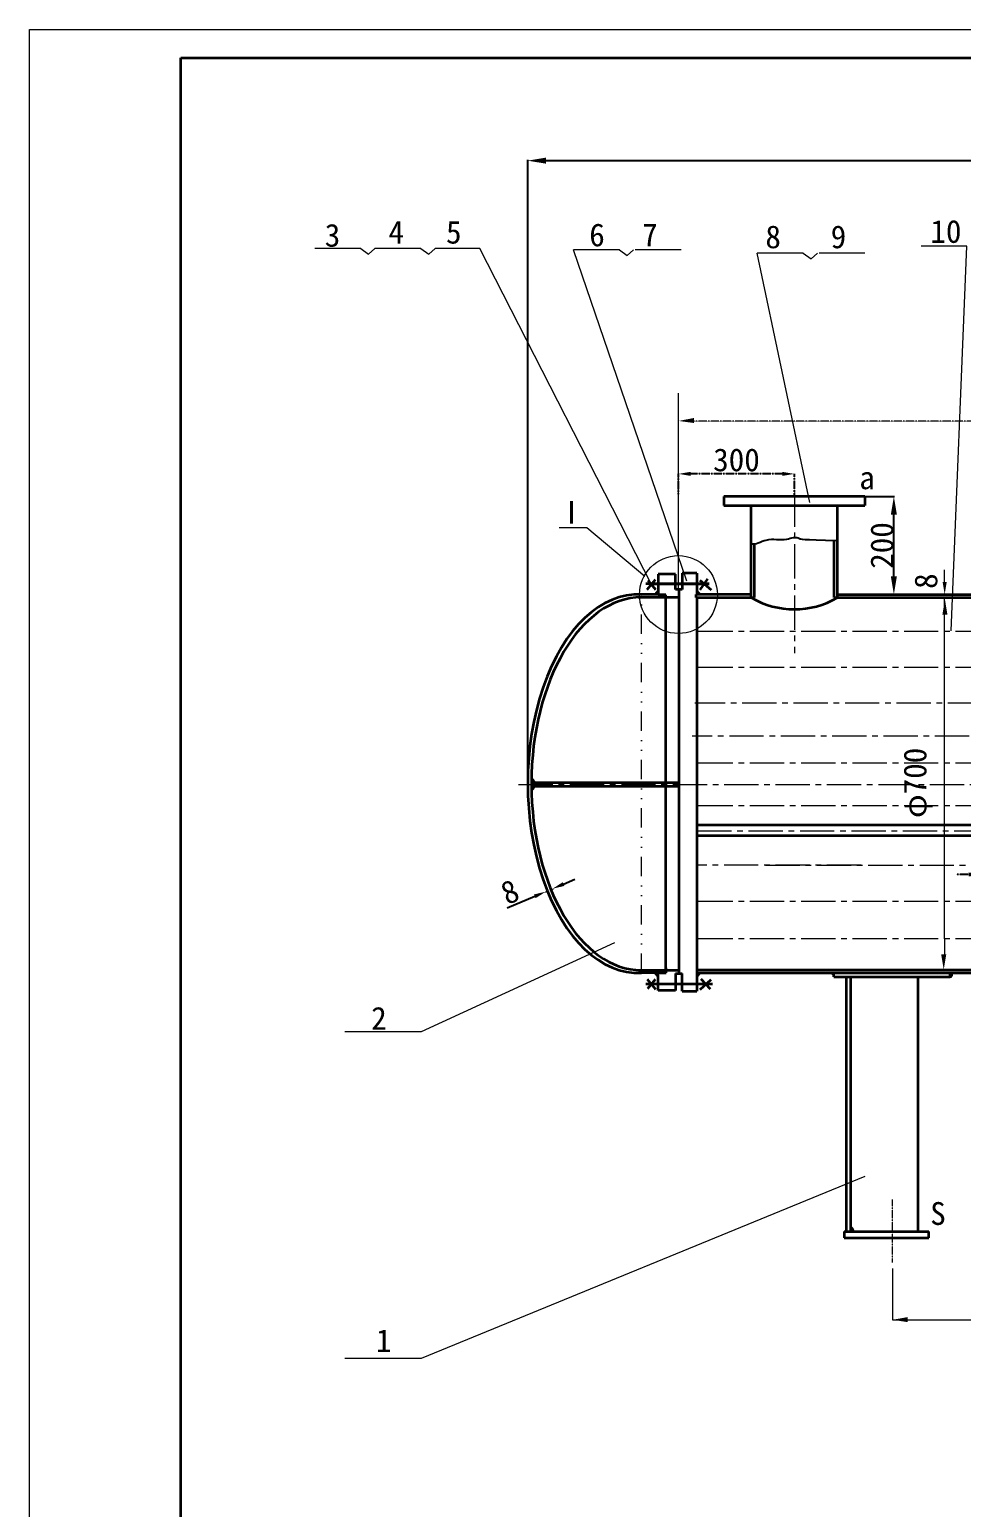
# Model space of a CAD drawing. Extents: x 0 to 12632, y 0 to 8607.
# Drawn here: x 0 to 3059, y 3757 to 8607 of the extents above; entities that cross this region are included whole.
import ezdxf

# ---------------------------------------------------------------- set-up
doc = ezdxf.new("R2010")
doc.units = 0
doc.header["$MEASUREMENT"] = 0
doc.linetypes.add('CENTER2', pattern=[1.125, 0.75, -0.125, 0.125, -0.125])
doc.linetypes.add('DIVIDE2', pattern=[15.875, 6.35, -3.175, 0, -3.175, 0, -3.175])
doc.layers.get('0').update_dxf_attribs({"linetype": 'CONTINUOUS', "lineweight": 20})
doc.layers.get('DEFPOINTS').update_dxf_attribs({"linetype": 'CONTINUOUS', "lineweight": 20})
for name, color, linetype, lineweight in [('3', 5, 'CONTINUOUS', 20), ('BIAOZHU', 5, 'CONTINUOUS', 20), ('FUZHU', 1, 'CONTINUOUS', 20), ('LUNKUO', 2, 'CONTINUOUS', 35), ('WANGXIAN', 4, 'CONTINUOUS', 20)]:
    doc.layers.add(name, color=color, linetype=linetype, lineweight=lineweight)
doc.styles.get("Standard").update_dxf_attribs({"font": 'SIMFANG.TTF', "height": 75})
doc.dimstyles.new('ISO-25_WS', dxfattribs={"dimscale": 2.006734, "dimtxt": 2.5, "dimasz": 20, "dimexe": 1.25, "dimexo": 0.625, "dimtad": 1, "dimdec": 4, "dimdsep": 46, "dimtxsty": 'Standard', "dimcen": 2.5, "dimadec": 0, "dimazin": 0, "dimtfac": 1, "dimtdec": 4, "dimtmove": 0, "dimatfit": 3, "dimfxl": 1.25, "dimtolj": 1, "dimtzin": 0, "dimarcsym": 0})
doc.dimstyles.get("Standard").update_dxf_attribs({"dimtxt": 0.18, "dimasz": 0.18, "dimexe": 0.18, "dimexo": 0.0625, "dimgap": 0.09, "dimtad": 0, "dimtih": 1, "dimtoh": 1, "dimdec": 4, "dimzin": 0, "dimdsep": 46, "dimtxsty": 'Standard', "dimcen": 0.09, "dimadec": 0, "dimazin": 0, "dimtfac": 1, "dimtdec": 4, "dimtofl": 0, "dimtmove": 0, "dimatfit": 3, "dimfxl": 1, "dimtolj": 1, "dimtzin": 0, "dimarcsym": 0})
pattern_1 = [(45, (496.71956, 104.98357), (-0.0883883476, 0.0883883476), [])]

# ---------------------------------------------------------------- blocks, each defined once
blk = doc.blocks.new('*D2')
at = {"layer": 'BIAOZHU', "color": 0, "linetype": 'CENTER2', "lineweight": -2}
for p, q in [((2130.6, 7082.9), (2130.6, 7149.2)), ((2470.8, 7149), (2170.6, 7149)), ((2510.8, 7075), (2510.8, 7149.2))]:
    blk.add_line(p, q, dxfattribs=at)
at = {"layer": 'BIAOZHU', "color": 0, "linetype": 'CENTER2'}
for points in [[(2170.6, 7155.7), (2170.6, 7142.3), (2130.6, 7149)], [(2470.8, 7155.7), (2470.8, 7142.3), (2510.8, 7149)]]:
    blk.add_solid(points, dxfattribs=at)
at = {"layer": 'DEFPOINTS', "color": 0, "linetype": 'CENTER2'}
for p in [(2130.6, 7149), (2130.6, 7082.8), (2510.8, 7075)]:
    blk.add_point(p, dxfattribs=at)
at = {"layer": 'BIAOZHU', "color": 0, "linetype": 'CENTER2', "insert": (2320.7, 7194.5), "char_height": 75, "attachment_point": 5}
blk.add_mtext('\\A1;300', dxfattribs=at)
blk = doc.blocks.new('*D4')
at = {"layer": 'BIAOZHU', "color": 0, "lineweight": -2}
for p, q in [((1696.7, 5774.9), (1695.2, 5778.3)), ((1717.8, 5784), (1716.4, 5787.4)), ((1753.2, 5802.9), (1790, 5818.7)), ((1658.5, 5762.4), (1567.9, 5723.6))]:
    blk.add_line(p, q, dxfattribs=at)
at = {"layer": 'BIAOZHU', "color": 0}
for points in [[(1655.9, 5768.5), (1661.1, 5756.3), (1695.3, 5778.1)], [(1750.6, 5809.1), (1755.9, 5796.8), (1716.5, 5787.2)]]:
    blk.add_solid(points, dxfattribs=at)
at = {"layer": 'DEFPOINTS', "color": 0}
for p in [(1695.3, 5778.1), (1696.7, 5774.8), (1717.9, 5783.9)]:
    blk.add_point(p, dxfattribs=at)
at = {"layer": 'BIAOZHU', "color": 0, "insert": (1576.9, 5777), "char_height": 75, "attachment_point": 5, "rotation": 23.1753}
blk.add_mtext('\\A1;8', dxfattribs=at)
blk = doc.blocks.new('*D14')
at = {"layer": 'DEFPOINTS', "color": 0}
for p in [(2742.3, 7075), (2837.3, 7075), (2652.7, 6753)]:
    blk.add_point(p, dxfattribs=at)
at = {"layer": 'WANGXIAN', "color": 0, "lineweight": -2}
for p, q in [((2743.6, 7075), (2839.8, 7075)), ((2837.3, 6813.2), (2837.3, 7014.8)), ((2653.9, 6753), (2839.8, 6753))]:
    blk.add_line(p, q, dxfattribs=at)
at = {"layer": 'WANGXIAN', "color": 0}
for points in [[(2827.3, 7014.8), (2847.4, 7014.8), (2837.3, 7075)], [(2827.3, 6813.2), (2847.4, 6813.2), (2837.3, 6753)]]:
    blk.add_solid(points, dxfattribs=at)
at = {"layer": 'WANGXIAN', "color": 0, "insert": (2798.6, 6914), "char_height": 75, "attachment_point": 5, "rotation": 90}
blk.add_mtext('\\A1;200', dxfattribs=at)
blk = doc.blocks.new('*D15')
at = {"layer": 'DEFPOINTS', "color": 0}
for p in [(6991, 8177), (1635.5, 6129.5), (6991, 6129.5)]:
    blk.add_point(p, dxfattribs=at)
at = {"layer": 'WANGXIAN', "color": 0, "lineweight": -2}
for p, q in [((1635.5, 6130.7), (1635.5, 8179.5)), ((1695.7, 8177), (6930.8, 8177)), ((6991, 6130.7), (6991, 8179.5))]:
    blk.add_line(p, q, dxfattribs=at)
at = {"layer": 'WANGXIAN', "color": 0}
for points in [[(1695.7, 8187), (1695.7, 8167), (1635.5, 8177)], [(6930.8, 8187), (6930.8, 8167), (6991, 8177)]]:
    blk.add_solid(points, dxfattribs=at)
at = {"layer": 'WANGXIAN', "color": 0, "insert": (4313.3, 8215.8), "char_height": 75, "attachment_point": 5}
blk.add_mtext('\\A1;～4800', dxfattribs=at)
blk = doc.blocks.new('*D17')
at = {"layer": 'BIAOZHU', "color": 0, "linetype": 'CENTER2', "lineweight": -2}
for p, q in [((3122.6, 5872.8), (3122.6, 5834.1)), ((3082.6, 5834.3), (3042.6, 5834.3)), ((3135.6, 5834.3), (3135.6, 5834.5)), ((3175.6, 5834.3), (3264.9, 5834.3))]:
    blk.add_line(p, q, dxfattribs=at)
at = {"layer": 'BIAOZHU', "color": 0, "linetype": 'CENTER2'}
for points in [[(3082.6, 5840.9), (3082.6, 5827.6), (3122.6, 5834.3)], [(3175.6, 5840.9), (3175.6, 5827.6), (3135.6, 5834.3)]]:
    blk.add_solid(points, dxfattribs=at)
at = {"layer": 'DEFPOINTS', "color": 0, "linetype": 'CENTER2'}
for p in [(3122.6, 5872.9), (3135.6, 5834.3), (3135.6, 5834.3)]:
    blk.add_point(p, dxfattribs=at)
at = {"layer": 'BIAOZHU', "color": 0, "linetype": 'CENTER2', "insert": (3240.3, 5879.8), "char_height": 75, "attachment_point": 5}
blk.add_mtext('\\A1;8', dxfattribs=at)

msp = doc.modelspace()

# ---------------------------------------------------------------- hatches: boundary and pattern name
at = {"layer": 'BIAOZHU'}
h = msp.add_hatch(dxfattribs=at)
h.set_pattern_fill('ANSI31', color=256, style=0)
h.set_pattern_definition([(135, (3757.57025, 104.98357), (0.0883883476, 0.0883883476), [])])
h.paths.add_polyline_path([(2063.46102, 6763.77353), (2063.46102, 6752.98357), (2053.31986, 6752.98357, -0.0772580735)])
h = msp.add_hatch(dxfattribs=at)
h.set_pattern_fill('ANSI31', color=256, style=0)
h.set_pattern_definition(pattern_1)
h.paths.add_polyline_path([(2190.82879, 6752.98357), (2200.96994, 6752.98357, 0.0772580735), (2190.82879, 6763.77353)])
h = msp.add_hatch(dxfattribs=at)
h.set_pattern_fill('ANSI31', color=256, style=0)
h.set_pattern_definition(pattern_1)
h.paths.add_polyline_path([(1647.49786, 6135.98357), (1657.16201, 6135.98357, 0.3070247747), (1647.59473, 6147.08192, 0.0039425726)])
h = msp.add_hatch(dxfattribs=at)
h.set_pattern_fill('ANSI31', color=256, style=0)
h.set_pattern_definition([(315, (496.71956, 12155.14109), (-0.0883883476, -0.0883883476), [])])
h.paths.add_polyline_path([(1647.59473, 6113.04274, -0.0039425726), (1647.49786, 6124.14109), (1657.16201, 6124.14109, -0.3070247747)])
h = msp.add_hatch(dxfattribs=at)
h.set_pattern_fill('ANSI31', color=256, style=0)
h.set_pattern_definition([(225, (3757.57025, 12158.77434), (0.0883883476, -0.0883883476), [])])
h.paths.add_polyline_path([(2063.46102, 5499.98438), (2063.46102, 5510.77434), (2053.31986, 5510.77434, 0.0772580735)])
h = msp.add_hatch(dxfattribs=at)
h.set_pattern_fill('ANSI31', color=256, style=0)
h.set_pattern_definition([(315, (496.71956, 12158.77434), (-0.0883883476, -0.0883883476), [])])
h.paths.add_polyline_path([(2190.82879, 5499.98438), (2190.82879, 5510.77434), (2200.96994, 5510.77434, -0.0772580735)])
h = msp.add_hatch(dxfattribs=at)
h.set_pattern_fill('ANSI31', color=256, style=0)
h.set_pattern_definition([(45, (796.37994, 104.98357), (-0.0883883476, 0.0883883476), [])])
h.paths.add_polyline_path([(2640.48917, 5510.98357), (2633.53974, 5510.98357, -0.0015712166), (2640.48917, 5504.32248)])

# ---------------------------------------------------------------- linework, layer by layer
at = {"color": 5, "linetype": 'ByBlock'}
for p, q in [((2130.82879, 6771.04607), (2130.82879, 7413.9562)), ((3004.00278, 5622.98357), (3004.00278, 6742.98357)), ((2832.52331, 4540.92107), (2832.52331, 4372.80357)), ((2832.52331, 4372.98357), (5003.82879, 4372.98357))]:
    msp.add_line(p, q, dxfattribs=at)
for points in [[(3013.33611, 6686.98357), (2996.66945, 6686.98357), (3005.00278, 6736.98357)], [(2992.66945, 5571.98357), (3009.33611, 5571.98357), (3001.00278, 5521.98357)], [(2883.02805, 4381.55719), (2883.21462, 4364.89157), (2833.12446, 4372.66467)]]:
    msp.add_solid(points, dxfattribs=at)
at = {"layer": 'BIAOZHU'}
for p, q in [((1087.19335, 7888.44957), (936.69334, 7888.44957)), ((1087.19335, 7888.44957), (1113.10204, 7869.72716)), ((1113.10204, 7869.72716), (1134.01562, 7888.44957)), ((1284.51563, 7888.44957), (1134.01562, 7888.44957)), ((1284.51563, 7888.44957), (1310.42432, 7869.72716)), ((1310.42432, 7869.72716), (1331.33789, 7888.44957)), ((1478.49344, 7888.44957), (1331.33789, 7888.44957)), ((2041.50108, 6785.88695), (1478.49344, 7888.44957)), ((1936.23691, 7884.51497), (1785.7369, 7884.51497)), ((2158.22816, 6796.94343), (1785.7369, 7884.51497)), ((1936.23691, 7884.51497), (1962.1456, 7865.79256)), ((1962.1456, 7865.79256), (1983.05917, 7884.51497)), ((2139.02012, 7884.51497), (1988.52011, 7884.51497)), ((2562.0323, 7054.98357), (2389.08947, 7873.117)), ((2539.58948, 7873.117), (2389.08947, 7873.117)), ((2539.58948, 7873.117), (2565.49817, 7854.39459)), ((2565.49817, 7854.39459), (2586.41174, 7873.117)), ((2742.37269, 7873.117), (2591.87268, 7873.117)), ((3077.35396, 7895.91294), (2926.85395, 7895.91294)), ((3025.35841, 6634.03059), (3077.35396, 7895.91294)), ((1738.96783, 6973.07916), (1829.39167, 6973.07916)), ((1919.87659, 5610.07623), (1285.08494, 5317.79248)), ((3004.00278, 5622.98357), (3004.00278, 5568.98357)), ((1285.08494, 5317.79248), (1035.10276, 5317.79248)), ((2741.9621, 4843.31174), (1285.08494, 4246.0738)), ((1285.08494, 4246.0738), (1035.10276, 4246.0738))]:
    msp.add_line(p, q, dxfattribs=at)
at = {"layer": 'BIAOZHU', "linetype": 'CENTER2'}
msp.add_line((5789.82879, 7321.65204), (2164.82879, 7321.65204), dxfattribs=at)
at = {"layer": 'BIAOZHU', "color": 5, "linetype": 'ByBlock'}
msp.add_line((3004.10845, 6793.81828), (3004.10845, 6833.81828), dxfattribs=at)
at = {"layer": 'BIAOZHU'}
msp.add_lwpolyline([(0, 8607.27644), (12631.65646, 8607.27644), (12631.65646, 0), (0, 0)], close=True, dxfattribs=at)
msp.add_circle((2130.19826, 6752.8453), 127.77282, dxfattribs=at)
at = {"layer": 'BIAOZHU', "linetype": 'CENTER2'}
msp.add_solid([(2181.09258, 7332.56859), (2181.61687, 7315.91017), (2131.37947, 7322.6665)], dxfattribs=at)
at = {"layer": 'BIAOZHU', "color": 5, "linetype": 'ByBlock'}
msp.add_solid([(2997.44178, 6793.81828), (3010.77512, 6793.81828), (3004.10845, 6753.81828)], dxfattribs=at)
at = {"layer": 'DEFPOINTS', "color": 0, "linetype": 'ByBlock'}
msp.add_point((2130.82879, 6770.98357), dxfattribs=at)
at = {"layer": 'FUZHU', "color": 6, "linetype": 'CENTER2', "ltscale": 150}
for p, q in [((2510.79333, 7087.3689), (2510.79333, 6560.98357)), ((3970.82879, 6396.73225), (2184.1969, 6396.73225)), ((1605.20513, 6129.48357), (3940.82879, 6129.48357)), ((2191.82879, 5977.98357), (3940.82879, 5977.98357))]:
    msp.add_line(p, q, dxfattribs=at)
at = {"layer": 'FUZHU', "color": 6, "linetype": 'DIVIDE2', "ltscale": 10}
msp.add_line((2008.88687, 5511.2391), (2008.88687, 6752.65903), dxfattribs=at)
at = {"layer": 'FUZHU', "color": 6, "linetype": 'CENTER2'}
msp.add_line((2832.34603, 4560.92107), (2832.34603, 4767.98357), dxfattribs=at)
at = {"layer": 'LUNKUO', "color": 4}
for p, q in [((496.71956, 92.02654), (496.71956, 8514.98357)), ((496.71956, 8514.98357), (12502.46956, 8514.98357)), ((2279.24261, 7074.98357), (2279.24261, 7045.29362)), ((2742.34405, 7074.98357), (2279.24261, 7074.98357)), ((2279.24261, 7045.29362), (2742.34405, 7045.29362)), ((2368.93445, 6742.98357), (2368.93445, 7045.29362)), ((2652.65221, 6742.98357), (2652.65221, 7045.29362)), ((2742.34405, 7074.98357), (2742.34405, 7045.29362)), ((2379.93445, 6742.98357), (2379.93445, 6919.44279)), ((2641.65221, 6742.98357), (2641.65221, 6930.96308)), ((2120.82879, 6819.98357), (2063.82879, 6819.98357)), ((2063.82879, 6819.98357), (2063.82879, 6752.98357)), ((2120.82879, 6769.98357), (2120.82879, 6819.98357)), ((2190.82879, 6822.98357), (2142.82879, 6822.98357)), ((2142.82879, 6822.98357), (2142.82879, 6769.98357)), ((2190.82879, 6822.98357), (2190.82879, 6752.98357)), ((2063.82879, 6752.98357), (1996.82879, 6752.98357)), ((1997.82879, 6743.98357), (2105.82879, 6743.98357)), ((2063.82879, 6752.98357), (2088.82879, 6752.98357)), ((2088.82879, 6135.98357), (2088.82879, 6751.98357)), ((2105.82879, 6743.98357), (2131.82879, 6743.98357)), ((2142.82879, 6769.98357), (2120.82879, 6769.98357)), ((2131.82879, 6769.98357), (2131.82879, 5508.98357)), ((2368.93445, 6752.98357), (2187.23939, 6752.98357)), ((2187.23939, 6752.98357), (2187.23939, 6742.98357)), ((2187.23939, 6742.98357), (2379.93445, 6742.98357)), ((2190.82879, 6742.98357), (2190.82879, 5450.98357)), ((2641.65221, 6742.98357), (3970.82879, 6742.98357)), ((2652.65221, 6752.98357), (3703.82879, 6752.98357)), ((1647.49786, 6135.98357), (2131.82879, 6135.98357)), ((1647.59005, 6123.98357), (2131.82879, 6123.98357)), ((2088.82879, 5513.98357), (2088.82879, 6123.98357)), ((2190.82879, 5996.98357), (5789.82879, 5996.98357)), ((2190.82879, 5961.98357), (5789.82879, 5961.98357)), ((2086.82879, 5510.98357), (1998.82879, 5510.98357)), ((2009.82879, 5519.98357), (2131.82879, 5519.98357)), ((2063.82879, 5453.98357), (2063.82879, 5510.98357)), ((2068.82879, 5510.98357), (2089.82879, 5510.98357)), ((2088.82879, 5527.98357), (2088.82879, 5510.98357)), ((2120.82879, 5508.98357), (2120.82879, 5453.98357)), ((2120.82879, 5508.98357), (2142.82879, 5508.98357)), ((2142.82879, 5503.98357), (2142.82879, 5508.98357)), ((2142.82879, 5450.98357), (2142.82879, 5503.98357)), ((2190.82879, 5510.98357), (3970.82879, 5510.98357)), ((2191.82879, 5520.98357), (4785.92119, 5520.98357)), ((2640.48917, 5497.98357), (2640.48917, 5510.98357)), ((2640.48917, 5497.98357), (3022.48917, 5497.98357)), ((2680.48917, 5495.98357), (2680.48917, 4661.98357)), ((2694.48917, 5497.98357), (2694.48917, 4661.98357)), ((2917.24845, 4661.98357), (2917.24845, 5497.98357)), ((3022.48917, 5497.98357), (3022.48917, 5510.98357)), ((2120.82879, 5453.98357), (2063.82879, 5453.98357)), ((2142.82879, 5450.98357), (2190.82879, 5450.98357)), ((2674.48917, 4661.98357), (2952.15212, 4661.98357)), ((2674.48917, 4661.98357), (2674.48917, 4641.98357)), ((2952.15212, 4641.98357), (2952.15212, 4661.98357)), ((2674.48917, 4641.98357), (2952.15212, 4641.98357))]:
    msp.add_line(p, q, dxfattribs=at)
at = {"layer": 'LUNKUO'}
for p, q in [((2027.82879, 6769.98357), (2054.82879, 6801.98357)), ((2029.82879, 6799.98357), (2054.82879, 6769.98357)), ((2225.82879, 6804.98357), (2200.82879, 6767.98357)), ((2200.82879, 6799.98357), (2237.82879, 6767.98357)), ((2230.82879, 6787.98357), (2022.82879, 6787.98357)), ((2044.82879, 6787.98357), (2230.82879, 6787.98357)), ((1996.82879, 5513.98357), (1998.82879, 5510.98357)), ((2027.82879, 5490.22355), (2054.82879, 5458.22355)), ((2029.82879, 5460.22355), (2054.82879, 5490.22355)), ((2201.52553, 5456.41946), (2237.19767, 5489.89331)), ((2235.61204, 5457.78802), (2204.87416, 5490.17911)), ((2241.88013, 5473.98357), (2022.82879, 5473.98357))]:
    msp.add_line(p, q, dxfattribs=at)
for centre, radius, start, end in [((2093.09736, 6725.75856), 48.20218, 127.93985523, 145.61099863), ((2161.19245, 6725.75856), 48.20218, 34.38900137, 52.06014477), ((1644.19322, 6134.47678), 13.05603, 6.62725043, 74.89838412), ((1644.19322, 6125.64788), 13.05603, 285.10161588, 353.37274957), ((2093.09736, 5537.99935), 48.20218, 214.38900137, 232.06014477), ((2161.19245, 5537.99935), 48.20218, 307.93985523, 325.61099863), ((1577.15518, 4401.91523), 1531.65953, 46.03359081, 46.39368683), ((3022.01621, 5504.49673), 6.40312, 266.50560205, 55.17839952), ((2697.38123, 4667.34652), 6.40312, 311.50560205, 100.17839952)]:
    msp.add_arc(centre, radius, start, end, dxfattribs=at)
at = {"layer": 'LUNKUO', "color": 4}
msp.add_arc((2510.79333, 6985.65705), 281.09493, 239.69085812, 300.30914188, dxfattribs=at)
for centre, major_axis, ratio, start_param, end_param in [((1997.82879, 6131.98357), (1, -621), 0.5834555409, 3.1083083844, 6.3109496978), ((2009.35783, 6131.98357), (0.47096, -612), 0.591237162, 3.1415926536, 6.280582148)]:
    msp.add_ellipse(centre, major_axis=major_axis, ratio=ratio, start_param=start_param, end_param=end_param, dxfattribs=at)
at = {"layer": 'LUNKUO', "color": 3, "lineweight": -3}
msp.add_open_spline([(2368.93445, 6919.89853), (2382.67165, 6915.84203), (2425.74585, 6943.07734), (2475.01354, 6926.27101), (2519.74953, 6946.34928), (2532.22924, 6932.98158), (2652.65221, 6930.75278)], degree=3, knots=[42.2164741584, 42.2164741584, 42.2164741584, 42.2164741584, 93.2886833596, 160.3558139081, 202.4034059913, 211.3166683828, 211.3166683828, 211.3166683828, 211.3166683828], dxfattribs=at)
at = {"layer": 'WANGXIAN', "color": 5}
msp.add_line((1829.39167, 6973.07916), (2019.37875, 6813.75982), dxfattribs=at)
at = {"layer": 'WANGXIAN', "color": 6, "linetype": 'CENTER2', "ltscale": 150}
for p, q in [((2195.82879, 6632.98357), (5729.82879, 6632.98357)), ((2195.82879, 6514.98357), (5729.82879, 6514.98357)), ((5784.82879, 6287.98357), (2175.64088, 6287.98357)), ((2195.82879, 6200.98357), (5729.82879, 6200.98357)), ((2195.82879, 6060.98357), (5729.82879, 6060.98357)), ((2729.82879, 5864.98357), (2195.82879, 5864.98357)), ((2415.82879, 5864.98357), (5816.82879, 5864.98357)), ((2195.82879, 5746.98357), (5729.82879, 5746.98357)), ((2195.82879, 5623.97291), (4792.66556, 5623.97291))]:
    msp.add_line(p, q, dxfattribs=at)

# ---------------------------------------------------------------- texts
at = {"color": 5, "linetype": 'ByBlock', "insert": (2917.00278, 6134.98357), "char_height": 75, "attachment_point": 5, "rotation": 90}
msp.add_mtext('\\A1;φ700', dxfattribs=at)
at = {"layer": '3', "insert": (1727.67243, 7060.47871), "char_height": 75, "width": 275.3304609, "attachment_point": 1}
msp.add_mtext('Ⅰ', dxfattribs=at)
at = {"layer": 'BIAOZHU'}
for s, p in [('3', (968.95261, 7894.58734)), ('4', (1178.27972, 7904.7891)), ('5', (1367.18464, 7904.7891)), ('6', (1837.45475, 7895.8889)), ('7', (2011.04305, 7895.8889)), ('8', (2415.57471, 7889.59182)), ('9', (2630.00733, 7889.59182)), ('10', (2957.296, 7907.28687)), ('a', (2723.89314, 7098.81174)), ('2', (1121.40873, 5324.81217)), ('1', (1137.18788, 4266.84139))]:
    msp.add_text(s, height=75, dxfattribs=at).set_placement(p)
msp.add_text('8', height=75, rotation=90, dxfattribs=at).set_placement((2980.07472, 6771.52329))
at = {"layer": 'WANGXIAN', "color": 5, "insert": (2956.78459, 4758.96691), "char_height": 75, "width": 124.3877, "attachment_point": 1}
msp.add_mtext('S', dxfattribs=at)

# ---------------------------------------------------------------- dimensions: what is measured, and where the dimension line sits
at = {"layer": 'BIAOZHU', "linetype": 'CENTER2'}
for base, p1, p2, text, picture, middle in [((2130.59787, 7148.98844), (2510.79333, 7074.98357), (2130.59787, 7082.82702), '300', '*D2', (2320.6956, 7194.48844)), ((3135.63098, 5834.2775), (3122.63098, 5872.88306), (3135.63098, 5834.2775), '8', '*D17', (3240.2526, 5879.7775))]:
    dim = msp.add_linear_dim(base=base, p1=p1, p2=p2, text=text, dimstyle='Standard', override={"dimtxt": 25, "dimasz": 40, "dimgap": 8, "dimtad": 1, "dimtoh": 0}, dxfattribs=at)
    dim.commit()
    dim.dimension.update_dxf_attribs({"geometry": picture, "text_midpoint": middle})
at = {"layer": 'BIAOZHU'}
dim = msp.add_aligned_dim(p1=(1717.86819, 5783.9092), p2=(1696.67822, 5774.83799), distance=-3.57396, text='8', dimstyle='Standard', override={"dimtxt": 25, "dimasz": 40, "dimgap": 8, "dimtad": 1, "dimtoh": 0}, dxfattribs=at)
dim.commit()
dim.dimension.update_dxf_attribs({"geometry": '*D4', "text_midpoint": (1576.9313, 5776.9571)})
at = {"layer": 'WANGXIAN', "color": 5}
dim = msp.add_linear_dim(base=(6990.99872, 8177.01263), p1=(1635.50771, 6129.48357), p2=(6990.99872, 6129.48357), text='～4800', dimstyle='ISO-25_WS', override={"dimasz": 30}, dxfattribs=at)
dim.commit()
dim.dimension.update_dxf_attribs({"geometry": '*D15', "text_midpoint": (4313.25321, 8215.76684)})
dim = msp.add_linear_dim(base=(2837.33892, 7074.98357), p1=(2652.65221, 6752.98357), p2=(2742.34405, 7074.98357), angle=90, text='200', dimstyle='ISO-25_WS', override={"dimasz": 30}, dxfattribs=at)
dim.commit()
dim.dimension.update_dxf_attribs({"geometry": '*D14', "text_midpoint": (2798.58471, 6913.98357)})

doc.saveas('drawing.dxf')
